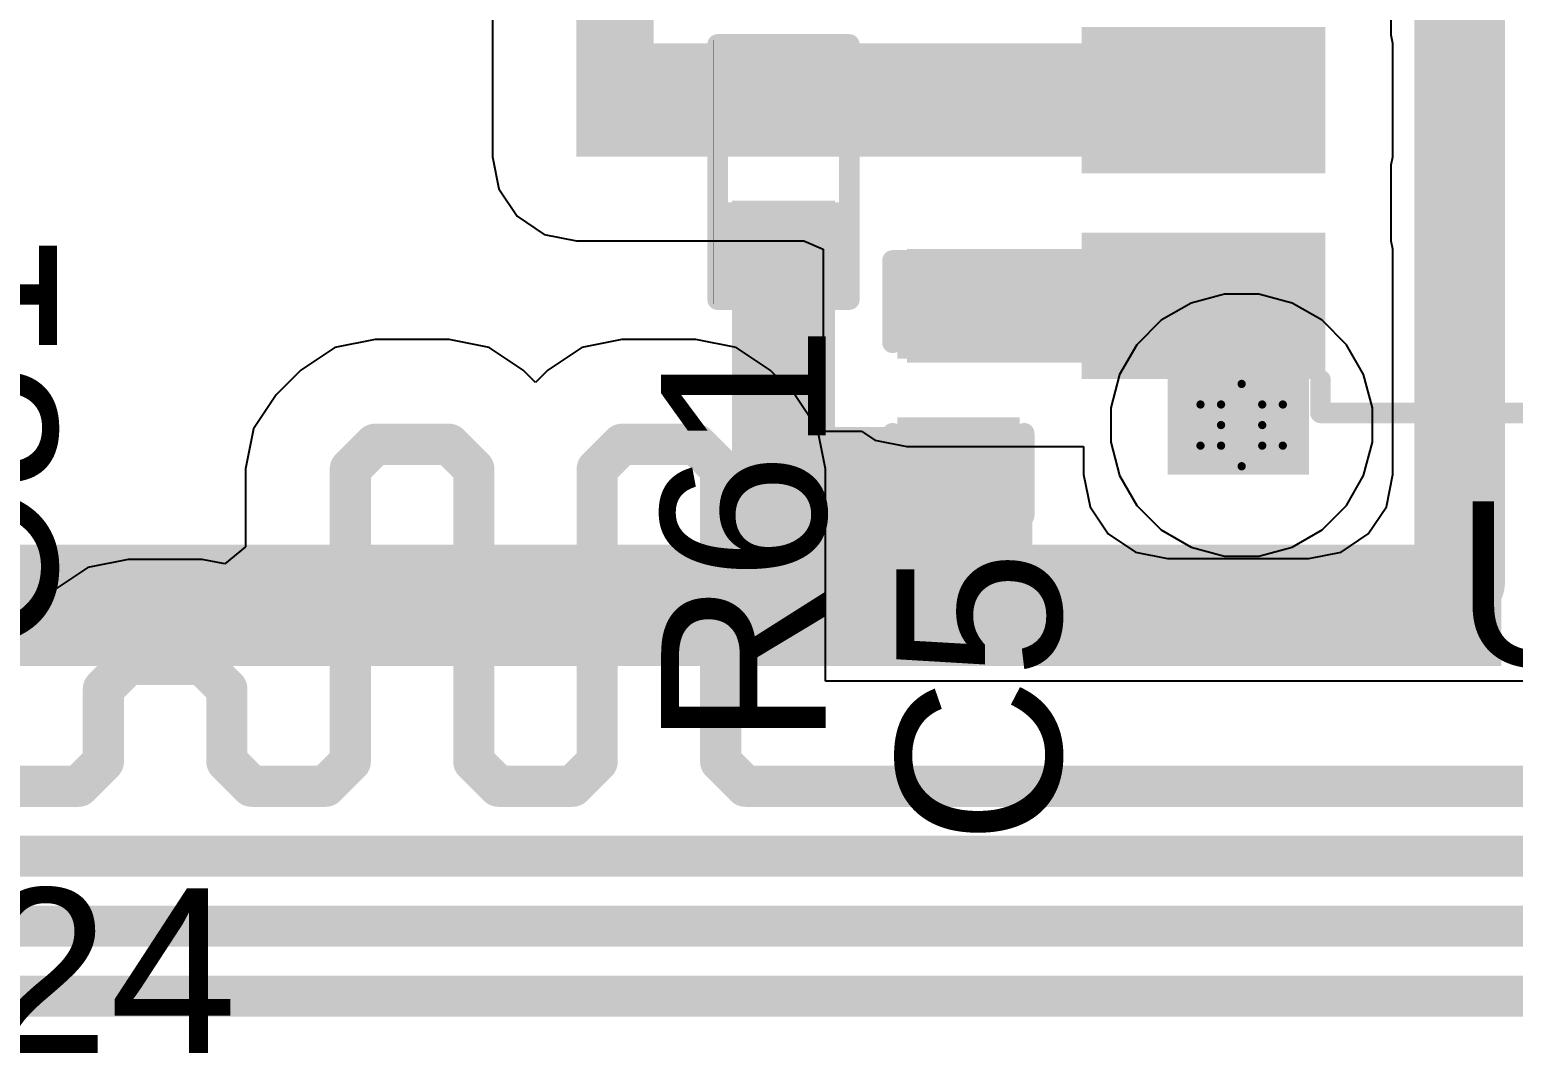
# Model space of a CAD drawing. Header units: inches. Extents: x -3 to 5437, y -3 to 5435.
# Drawn here: x 119.36 to 128.52, y 90.26 to 96.59 of the extents above; entities that cross this region are included whole.
import ezdxf

# ---------------------------------------------------------------- set-up
doc = ezdxf.new("R2010")
doc.units = ezdxf.units.IN
for name, color, linetype in [('Bottom Layer', 5, 'Continuous'), ('Bottom Solder', 6, 'Continuous'), ('Drill Drawing', 1, 'Continuous'), ('GND', 16, 'Continuous'), ('PWR', 76, 'Continuous'), ('Top Layer', 1, 'Continuous'), ('Top Overlay', 2, 'Continuous'), ('Top Paste', 8, 'Continuous'), ('Top Solder', 216, 'Continuous'), ('Via Holes', 16, 'Continuous')]:
    doc.layers.add(name, color=color, linetype=linetype)
doc.styles.add('Arial', font='', dxfattribs={"height": 0.2})
doc.styles.get('Arial').set_extended_font_data('Arial')

# ---------------------------------------------------------------- blocks, each defined once
blk = doc.blocks.new('SOP_8_103')
at = {"layer": 'Top Layer'}
for points in [[(-3.4, 2.255), (-2.1, 2.255), (-2.1, 1.555), (-3.4, 1.555)], [(2.1, 2.255), (3.4, 2.255), (3.4, 1.555), (2.1, 1.555)], [(-3.4, 0.985), (-2.1, 0.985), (-2.1, 0.285), (-3.4, 0.285)], [(2.1, 0.985), (3.4, 0.985), (3.4, 0.285), (2.1, 0.285)], [(-3.4, -0.285), (-2.1, -0.285), (-2.1, -0.985), (-3.4, -0.985)], [(2.1, -0.285), (3.4, -0.285), (3.4, -0.985), (2.1, -0.985)], [(-3.4, -1.555), (-2.1, -1.555), (-2.1, -2.255), (-3.4, -2.255)], [(2.1, -1.555), (3.4, -1.555), (3.4, -2.255), (2.1, -2.255)]]:
    blk.add_hatch(color=1, dxfattribs=at).paths.add_polyline_path(points)
at = {"layer": 'Top Overlay'}
blk.add_hatch(color=2, dxfattribs=at).paths.add_polyline_path([(-1.9812, 1.4732), (-1.7018, 1.4732), (-1.7018, 2.1336), (-1.9812, 2.1336)])
at = {"layer": 'Top Paste'}
for points in [[(-3.4, 2.255), (-2.1, 2.255), (-2.1, 1.555), (-3.4, 1.555)], [(2.1, 2.255), (3.4, 2.255), (3.4, 1.555), (2.1, 1.555)], [(-3.4, 0.985), (-2.1, 0.985), (-2.1, 0.285), (-3.4, 0.285)], [(2.1, 0.985), (3.4, 0.985), (3.4, 0.285), (2.1, 0.285)], [(-3.4, -0.285), (-2.1, -0.285), (-2.1, -0.985), (-3.4, -0.985)], [(2.1, -0.285), (3.4, -0.285), (3.4, -0.985), (2.1, -0.985)], [(-3.4, -1.555), (-2.1, -1.555), (-2.1, -2.255), (-3.4, -2.255)], [(2.1, -1.555), (3.4, -1.555), (3.4, -2.255), (2.1, -2.255)]]:
    blk.add_hatch(color=8, dxfattribs=at).paths.add_polyline_path(points)
at = {"layer": 'Top Solder'}
for points in [[(-3.5016, 2.3566), (-1.9984, 2.3566), (-1.9984, 1.4534), (-3.5016, 1.4534)], [(1.9984, 2.3566), (3.5016, 2.3566), (3.5016, 1.4534), (1.9984, 1.4534)], [(-3.5016, 1.0866), (-1.9984, 1.0866), (-1.9984, 0.1834), (-3.5016, 0.1834)], [(1.9984, 1.0866), (3.5016, 1.0866), (3.5016, 0.1834), (1.9984, 0.1834)], [(-3.5016, -0.1834), (-1.9984, -0.1834), (-1.9984, -1.0866), (-3.5016, -1.0866)], [(1.9984, -0.1834), (3.5016, -0.1834), (3.5016, -1.0866), (1.9984, -1.0866)], [(-3.5016, -1.4534), (-1.9984, -1.4534), (-1.9984, -2.3566), (-3.5016, -2.3566)], [(1.9984, -1.4534), (3.5016, -1.4534), (3.5016, -2.3566), (1.9984, -2.3566)]]:
    blk.add_hatch(color=216, dxfattribs=at).paths.add_polyline_path(points)
at = {"layer": 'Top Overlay'}
for points in [[(2.0284, 2.5654, 0.127, 0.127, 0), (-2.0356, 2.5654, 0.127, 0.127, 0)], [(-2.0356, 2.5654, 0.127, 0.127, 0), (-2.0356, 2.3622, 0.127, 0.127, 0)], [(2.0284, 2.5654, 0.127, 0.127, 0), (2.0284, 2.3622, 0.127, 0.127, 0)], [(-3.5596, 1.905, 0.127, 0.127, 0), (-3.6866, 2.032, 0.127, 0.127, 0)], [(-3.6866, 2.032, 0.127, 0.127, 0), (-3.6866, 1.778, 0.127, 0.127, 0)], [(-3.5596, 1.905, 0.127, 0.127, 0), (-3.6866, 1.778, 0.127, 0.127, 0)], [(-2.0356, -2.3622, 0.127, 0.127, 0), (-2.0356, -2.5654, 0.127, 0.127, 0)], [(2.0284, -2.3622, 0.127, 0.127, 0), (2.0284, -2.5654, 0.127, 0.127, 0)], [(2.0284, -2.5654, 0.127, 0.127, 0), (-2.0356, -2.5654, 0.127, 0.127, 0)]]:
    blk.add_lwpolyline(points, format="xyseb", dxfattribs=at)
for points in [[(-2.0673, 2.5654, 0.0635, 0.0635, 1), (-2.0038, 2.5654, 0.0635, 0.0635, 1)], [(-2.0673, 2.5654, 0.0635, 0.0635, 1), (-2.0038, 2.5654, 0.0635, 0.0635, 1)], [(1.9967, 2.5654, 0.0635, 0.0635, 1), (2.0602, 2.5654, 0.0635, 0.0635, 1)], [(1.9967, 2.5654, 0.0635, 0.0635, 1), (2.0602, 2.5654, 0.0635, 0.0635, 1)], [(-2.0673, 2.3622, 0.0635, 0.0635, 1), (-2.0038, 2.3622, 0.0635, 0.0635, 1)], [(1.9967, 2.3622, 0.0635, 0.0635, 1), (2.0602, 2.3622, 0.0635, 0.0635, 1)], [(-3.7183, 2.032, 0.0635, 0.0635, 1), (-3.6548, 2.032, 0.0635, 0.0635, 1)], [(-3.7183, 2.032, 0.0635, 0.0635, 1), (-3.6548, 2.032, 0.0635, 0.0635, 1)], [(-3.5913, 1.905, 0.0635, 0.0635, 1), (-3.5278, 1.905, 0.0635, 0.0635, 1)], [(-3.5913, 1.905, 0.0635, 0.0635, 1), (-3.5278, 1.905, 0.0635, 0.0635, 1)], [(-3.7183, 1.778, 0.0635, 0.0635, 1), (-3.6548, 1.778, 0.0635, 0.0635, 1)], [(-3.7183, 1.778, 0.0635, 0.0635, 1), (-3.6548, 1.778, 0.0635, 0.0635, 1)], [(-2.0673, -2.3622, 0.0635, 0.0635, 1), (-2.0038, -2.3622, 0.0635, 0.0635, 1)], [(1.9967, -2.3622, 0.0635, 0.0635, 1), (2.0602, -2.3622, 0.0635, 0.0635, 1)], [(-2.0673, -2.5654, 0.0635, 0.0635, 1), (-2.0038, -2.5654, 0.0635, 0.0635, 1)], [(-2.0673, -2.5654, 0.0635, 0.0635, 1), (-2.0038, -2.5654, 0.0635, 0.0635, 1)], [(1.9967, -2.5654, 0.0635, 0.0635, 1), (2.0602, -2.5654, 0.0635, 0.0635, 1)], [(1.9967, -2.5654, 0.0635, 0.0635, 1), (2.0602, -2.5654, 0.0635, 0.0635, 1)]]:
    blk.add_lwpolyline(points, format="xyseb", close=True, dxfattribs=at)
blk = doc.blocks.new('R___0402_108')
at = {"layer": 'Top Layer'}
for points in [[(-0.6985, -0.3175), (-0.6985, 0.3175), (-0.2413, 0.3175), (-0.2413, -0.3175)], [(0.2413, -0.3175), (0.2413, 0.3175), (0.6985, 0.3175), (0.6985, -0.3175)]]:
    blk.add_hatch(color=1, dxfattribs=at).paths.add_polyline_path(points)
at = {"layer": 'Top Paste'}
for points in [[(-0.6985, -0.3175), (-0.6985, 0.3175), (-0.2413, 0.3175), (-0.2413, -0.3175)], [(0.2413, -0.3175), (0.2413, 0.3175), (0.6985, 0.3175), (0.6985, -0.3175)]]:
    blk.add_hatch(color=8, dxfattribs=at).paths.add_polyline_path(points)
at = {"layer": 'Top Solder'}
for points in [[(-0.7535, -0.3725), (-0.7535, 0.3725), (-0.1863, 0.3725), (-0.1863, -0.3725)], [(0.1863, -0.3725), (0.1863, 0.3725), (0.7535, 0.3725), (0.7535, -0.3725)]]:
    blk.add_hatch(color=216, dxfattribs=at).paths.add_polyline_path(points)
at = {"layer": 'Top Overlay'}
for points in [[(-0.7874, -0.4064, 0.127, 0.127, 0), (-0.7874, 0.4064, 0.127, 0.127, 0)], [(0.7874, 0.4064, 0.127, 0.127, 0), (-0.7874, 0.4064, 0.127, 0.127, 0)], [(0.7874, -0.4064, 0.127, 0.127, 0), (0.7874, 0.4064, 0.127, 0.127, 0)], [(0.7874, -0.4064, 0.127, 0.127, 0), (-0.7874, -0.4064, 0.127, 0.127, 0)], [(0.8128, -0.4318, 0.00323, 0.00323, 0), (-0.8128, -0.4318, 0.00323, 0.00323, 0)]]:
    blk.add_lwpolyline(points, format="xyseb", dxfattribs=at)
for points in [[(-0.8191, 0.4064, 0.0635, 0.0635, 1), (-0.7556, 0.4064, 0.0635, 0.0635, 1)], [(-0.8191, 0.4064, 0.0635, 0.0635, 1), (-0.7556, 0.4064, 0.0635, 0.0635, 1)], [(0.7556, 0.4064, 0.0635, 0.0635, 1), (0.8191, 0.4064, 0.0635, 0.0635, 1)], [(0.7556, 0.4064, 0.0635, 0.0635, 1), (0.8191, 0.4064, 0.0635, 0.0635, 1)], [(-0.8191, -0.4064, 0.0635, 0.0635, 1), (-0.7556, -0.4064, 0.0635, 0.0635, 1)], [(-0.8191, -0.4064, 0.0635, 0.0635, 1), (-0.7556, -0.4064, 0.0635, 0.0635, 1)], [(0.7556, -0.4064, 0.0635, 0.0635, 1), (0.8191, -0.4064, 0.0635, 0.0635, 1)], [(0.7556, -0.4064, 0.0635, 0.0635, 1), (0.8191, -0.4064, 0.0635, 0.0635, 1)], [(-0.8136, -0.4318, 0.00161, 0.00161, 1), (-0.812, -0.4318, 0.00161, 0.00161, 1)], [(0.812, -0.4318, 0.00161, 0.00161, 1), (0.8136, -0.4318, 0.00161, 0.00161, 1)]]:
    blk.add_lwpolyline(points, format="xyseb", close=True, dxfattribs=at)
blk = doc.blocks.new('C___0402_117')
at = {"layer": 'Top Layer'}
for points in [[(-0.6985, -0.3175), (-0.6985, 0.3175), (-0.2413, 0.3175), (-0.2413, -0.3175)], [(0.2413, -0.3175), (0.2413, 0.3175), (0.6985, 0.3175), (0.6985, -0.3175)]]:
    blk.add_hatch(color=1, dxfattribs=at).paths.add_polyline_path(points)
at = {"layer": 'Top Paste'}
for points in [[(-0.6985, -0.3175), (-0.6985, 0.3175), (-0.2413, 0.3175), (-0.2413, -0.3175)], [(0.2413, -0.3175), (0.2413, 0.3175), (0.6985, 0.3175), (0.6985, -0.3175)]]:
    blk.add_hatch(color=8, dxfattribs=at).paths.add_polyline_path(points)
at = {"layer": 'Top Solder'}
for points in [[(-0.7585, -0.3775), (-0.7585, 0.3775), (-0.1813, 0.3775), (-0.1813, -0.3775)], [(0.1813, -0.3775), (0.1813, 0.3775), (0.7585, 0.3775), (0.7585, -0.3775)]]:
    blk.add_hatch(color=216, dxfattribs=at).paths.add_polyline_path(points)
at = {"layer": 'Top Overlay'}
for points in [[(-0.7874, 0.4064, 0.127, 0.127, 0), (-0.2794, 0.4064, 0.127, 0.127, 0)], [(-0.7874, 0.4064, 0.127, 0.127, 0), (-0.7874, -0.4064, 0.127, 0.127, 0)], [(0.2794, 0.4064, 0.127, 0.127, 0), (0.7874, 0.4064, 0.127, 0.127, 0)], [(0.7874, 0.4064, 0.127, 0.127, 0), (0.7874, -0.4064, 0.127, 0.127, 0)], [(-0.7874, -0.4064, 0.127, 0.127, 0), (-0.2794, -0.4064, 0.127, 0.127, 0)], [(0.2794, -0.4064, 0.127, 0.127, 0), (0.7874, -0.4064, 0.127, 0.127, 0)]]:
    blk.add_lwpolyline(points, format="xyseb", dxfattribs=at)
for points in [[(-0.8191, 0.4064, 0.0635, 0.0635, 1), (-0.7556, 0.4064, 0.0635, 0.0635, 1)], [(-0.8191, 0.4064, 0.0635, 0.0635, 1), (-0.7556, 0.4064, 0.0635, 0.0635, 1)], [(-0.3111, 0.4064, 0.0635, 0.0635, 1), (-0.2477, 0.4064, 0.0635, 0.0635, 1)], [(0.2477, 0.4064, 0.0635, 0.0635, 1), (0.3111, 0.4064, 0.0635, 0.0635, 1)], [(0.7556, 0.4064, 0.0635, 0.0635, 1), (0.8191, 0.4064, 0.0635, 0.0635, 1)], [(0.7556, 0.4064, 0.0635, 0.0635, 1), (0.8191, 0.4064, 0.0635, 0.0635, 1)], [(-0.8191, -0.4064, 0.0635, 0.0635, 1), (-0.7556, -0.4064, 0.0635, 0.0635, 1)], [(-0.8191, -0.4064, 0.0635, 0.0635, 1), (-0.7556, -0.4064, 0.0635, 0.0635, 1)], [(-0.3111, -0.4064, 0.0635, 0.0635, 1), (-0.2477, -0.4064, 0.0635, 0.0635, 1)], [(0.2477, -0.4064, 0.0635, 0.0635, 1), (0.3111, -0.4064, 0.0635, 0.0635, 1)], [(0.7556, -0.4064, 0.0635, 0.0635, 1), (0.8191, -0.4064, 0.0635, 0.0635, 1)], [(0.7556, -0.4064, 0.0635, 0.0635, 1), (0.8191, -0.4064, 0.0635, 0.0635, 1)]]:
    blk.add_lwpolyline(points, format="xyseb", close=True, dxfattribs=at)

msp = doc.modelspace()

# ---------------------------------------------------------------- hatches: boundary and pattern name
at = {"layer": 'Bottom Layer'}
h = msp.add_hatch(color=5, dxfattribs=at)
edge = h.paths.add_edge_path()
edge.add_arc((126.8442, 94.1466), 0.3, 0, 360)
at = {"layer": 'Bottom Solder'}
h = msp.add_hatch(color=6, dxfattribs=at)
edge = h.paths.add_edge_path()
edge.add_arc((126.8442, 94.1466), 0.15, 0, 360)
at = {"layer": 'GND'}
h = msp.add_hatch(color=16, dxfattribs=at)
edge = h.paths.add_edge_path()
edge.add_arc((126.8442, 94.1466), 0.3, 0, 360)
at = {"layer": 'PWR'}
h = msp.add_hatch(color=76, dxfattribs=at)
edge = h.paths.add_edge_path()
edge.add_arc((126.8442, 94.1466), 0.3, 0, 360)
at = {"layer": 'Top Layer'}
for points in [[(122.7381, 95.8021), (123.2154, 95.8021), (123.2154, 100.0261), (122.7381, 100.0261)], [(127.2594, 96.5021), (122.8344, 96.5021), (122.8344, 95.8021), (127.2594, 95.8021)], [(123.6988, 93.6767), (124.3338, 93.6767), (124.3338, 95.5304), (123.6988, 95.5304)], [(127.2594, 95.2321), (124.7783, 95.2321), (124.7783, 94.5321), (127.2594, 94.5321)], [(126.387, 93.8412), (127.2594, 93.8412), (127.2594, 94.7429), (126.387, 94.7429)], [(125.5525, 93.1681), (125.5525, 94.1339), (123.6988, 94.1339), (123.6988, 93.1681)], [(117.1045, 92.6601), (128.4478, 92.6601), (128.4478, 93.4089), (117.1045, 93.4089)]]:
    msp.add_hatch(color=1, dxfattribs=at).paths.add_polyline_path(points)
h = msp.add_hatch(color=1, dxfattribs=at)
edge = h.paths.add_edge_path()
edge.add_arc((126.8442, 94.1466), 0.3, 0, 360)
at = {"layer": 'Top Solder'}
h = msp.add_hatch(color=216, dxfattribs=at)
edge = h.paths.add_edge_path()
edge.add_arc((126.8442, 94.1466), 0.15, 0, 360)
at = {"layer": 'Via Holes'}
h = msp.add_hatch(color=7, dxfattribs=at)
edge = h.paths.add_edge_path()
edge.add_arc((126.8442, 94.1466), 0.15, 0, 360)

# ---------------------------------------------------------------- linework, layer by layer
at = {"layer": 'Bottom Layer'}
for p, q in [((126.5324, 94.8995), (126.3481, 94.7931)), ((126.7379, 94.9546), (126.5324, 94.8995)), ((126.9506, 94.9546), (126.7379, 94.9546)), ((127.1561, 94.8995), (126.9506, 94.9546)), ((127.3404, 94.7931), (127.1561, 94.8995)), ((126.3481, 94.7931), (126.1977, 94.6427)), ((127.4908, 94.6427), (127.3404, 94.7931)), ((121.2474, 94.6261), (121.0374, 94.4858)), ((121.4952, 94.6754), (121.2474, 94.6261)), ((121.9524, 94.6754), (121.4952, 94.6754)), ((122.2001, 94.6261), (121.9524, 94.6754)), ((122.4102, 94.4858), (122.2001, 94.6261)), ((122.7714, 94.6261), (122.5614, 94.4858)), ((123.0192, 94.6754), (122.7714, 94.6261)), ((123.4764, 94.6754), (123.0192, 94.6754)), ((123.7241, 94.6261), (123.4764, 94.6754)), ((123.9342, 94.4858), (123.7241, 94.6261)), ((126.1977, 94.6427), (126.0913, 94.4585)), ((127.5972, 94.4585), (127.4908, 94.6427)), ((121.0374, 94.4858), (120.885, 94.3334)), ((122.4858, 94.4102), (122.4102, 94.4858)), ((122.5614, 94.4858), (122.4858, 94.4102)), ((124.0866, 94.3334), (123.9342, 94.4858)), ((126.0913, 94.4585), (126.0362, 94.253)), ((127.6522, 94.253), (127.5972, 94.4585)), ((120.885, 94.3334), (120.7446, 94.1233)), ((124.2269, 94.1233), (124.0866, 94.3334)), ((126.0362, 94.253), (126.0362, 94.0402)), ((127.6522, 94.0402), (127.6522, 94.253)), ((120.7446, 94.1233), (120.6953, 93.8756)), ((124.2762, 93.8756), (124.2269, 94.1233)), ((126.0362, 94.0402), (126.0913, 93.8347)), ((127.5972, 93.8347), (127.6522, 94.0402)), ((120.6953, 93.8756), (120.6953, 93.3943)), ((124.2762, 92.5652), (124.2762, 93.8756)), ((126.0913, 93.8347), (126.1977, 93.6505)), ((127.4908, 93.6505), (127.5972, 93.8347)), ((126.1977, 93.6505), (126.3481, 93.5)), ((127.3404, 93.5), (127.4908, 93.6505)), ((126.3481, 93.5), (126.5324, 93.3936)), ((127.1561, 93.3936), (127.3404, 93.5)), ((119.9712, 93.3179), (119.7234, 93.2686)), ((120.4284, 93.3179), (119.9712, 93.3179)), ((120.5683, 93.2901), (120.4284, 93.3179)), ((120.6953, 93.3943), (120.5683, 93.2901)), ((126.5324, 93.3936), (126.7379, 93.3386)), ((126.7379, 93.3386), (126.9506, 93.3386)), ((126.9506, 93.3386), (127.1561, 93.3936)), ((119.7234, 93.2686), (119.5134, 93.1283)), ((119.5134, 93.1283), (119.361, 92.9759)), ((138.1185, 92.5652), (124.2762, 92.5652))]:
    msp.add_line(p, q, dxfattribs=at)
for points in [[(121.3428, 93.8756, 0.254, 0.254, 0), (121.4952, 94.028, 0.254, 0.254, 0)], [(121.4952, 94.028, 0.254, 0.254, 0), (121.9524, 94.028, 0.254, 0.254, 0)], [(121.9524, 94.028, 0.254, 0.254, 0), (122.1048, 93.8756, 0.254, 0.254, 0)], [(122.8668, 93.8756, 0.254, 0.254, 0), (123.0192, 94.028, 0.254, 0.254, 0)], [(123.0192, 94.028, 0.254, 0.254, 0), (123.4764, 94.028, 0.254, 0.254, 0)], [(123.4764, 94.028, 0.254, 0.254, 0), (123.6288, 93.8756, 0.254, 0.254, 0)], [(121.3428, 92.0701, 0.254, 0.254, 0), (121.3428, 93.8756, 0.254, 0.254, 0)], [(122.1048, 92.0701, 0.254, 0.254, 0), (122.1048, 93.8756, 0.254, 0.254, 0)], [(122.8668, 92.0701, 0.254, 0.254, 0), (122.8668, 93.8756, 0.254, 0.254, 0)], [(123.6288, 92.0701, 0.254, 0.254, 0), (123.6288, 93.8756, 0.254, 0.254, 0)], [(119.8188, 92.5181, 0.254, 0.254, 0), (119.9712, 92.6705, 0.254, 0.254, 0)], [(119.9712, 92.6705, 0.254, 0.254, 0), (120.4284, 92.6705, 0.254, 0.254, 0)], [(120.4284, 92.6705, 0.254, 0.254, 0), (120.5808, 92.5181, 0.254, 0.254, 0)], [(119.8188, 92.0701, 0.254, 0.254, 0), (119.8188, 92.5181, 0.254, 0.254, 0)], [(120.5808, 92.0701, 0.254, 0.254, 0), (120.5808, 92.5181, 0.254, 0.254, 0)], [(119.6664, 91.9177, 0.254, 0.254, 0), (119.8188, 92.0701, 0.254, 0.254, 0)], [(120.5808, 92.0701, 0.254, 0.254, 0), (120.7332, 91.9177, 0.254, 0.254, 0)], [(121.1904, 91.9177, 0.254, 0.254, 0), (121.3428, 92.0701, 0.254, 0.254, 0)], [(122.1048, 92.0701, 0.254, 0.254, 0), (122.2572, 91.9177, 0.254, 0.254, 0)], [(122.7144, 91.9177, 0.254, 0.254, 0), (122.8668, 92.0701, 0.254, 0.254, 0)], [(123.6288, 92.0701, 0.254, 0.254, 0), (123.7812, 91.9177, 0.254, 0.254, 0)], [(118.7798, 91.9177, 0.254, 0.254, 0), (119.6664, 91.9177, 0.254, 0.254, 0)], [(120.7332, 91.9177, 0.254, 0.254, 0), (121.1904, 91.9177, 0.254, 0.254, 0)], [(122.2572, 91.9177, 0.254, 0.254, 0), (122.7144, 91.9177, 0.254, 0.254, 0)], [(123.7812, 91.9177, 0.254, 0.254, 0), (124.6702, 91.9177, 0.254, 0.254, 0)], [(124.6702, 91.9177, 0.254, 0.254, 0), (138.1185, 91.9177, 0.254, 0.254, 0)], [(109.9976, 91.4859, 0.254, 0.254, 0), (137.9397, 91.4859, 0.254, 0.254, 0)], [(109.8187, 91.0541, 0.254, 0.254, 0), (137.7608, 91.0541, 0.254, 0.254, 0)], [(109.6399, 90.6223, 0.254, 0.254, 0), (137.582, 90.6223, 0.254, 0.254, 0)]]:
    msp.add_lwpolyline(points, format="xyseb", dxfattribs=at)
for points in [[(121.4317, 94.028, 0.127, 0.127, 1), (121.5587, 94.028, 0.127, 0.127, 1)], [(121.4317, 94.028, 0.127, 0.127, 1), (121.5587, 94.028, 0.127, 0.127, 1)], [(121.8889, 94.028, 0.127, 0.127, 1), (122.0159, 94.028, 0.127, 0.127, 1)], [(121.8889, 94.028, 0.127, 0.127, 1), (122.0159, 94.028, 0.127, 0.127, 1)], [(122.9557, 94.028, 0.127, 0.127, 1), (123.0827, 94.028, 0.127, 0.127, 1)], [(122.9557, 94.028, 0.127, 0.127, 1), (123.0827, 94.028, 0.127, 0.127, 1)], [(123.4129, 94.028, 0.127, 0.127, 1), (123.5399, 94.028, 0.127, 0.127, 1)], [(123.4129, 94.028, 0.127, 0.127, 1), (123.5399, 94.028, 0.127, 0.127, 1)], [(121.2793, 93.8756, 0.127, 0.127, 1), (121.4063, 93.8756, 0.127, 0.127, 1)], [(121.2793, 93.8756, 0.127, 0.127, 1), (121.4063, 93.8756, 0.127, 0.127, 1)], [(122.0413, 93.8756, 0.127, 0.127, 1), (122.1683, 93.8756, 0.127, 0.127, 1)], [(122.0413, 93.8756, 0.127, 0.127, 1), (122.1683, 93.8756, 0.127, 0.127, 1)], [(122.8033, 93.8756, 0.127, 0.127, 1), (122.9303, 93.8756, 0.127, 0.127, 1)], [(122.8033, 93.8756, 0.127, 0.127, 1), (122.9303, 93.8756, 0.127, 0.127, 1)], [(123.5653, 93.8756, 0.127, 0.127, 1), (123.6923, 93.8756, 0.127, 0.127, 1)], [(123.5653, 93.8756, 0.127, 0.127, 1), (123.6923, 93.8756, 0.127, 0.127, 1)], [(119.9077, 92.6705, 0.127, 0.127, 1), (120.0347, 92.6705, 0.127, 0.127, 1)], [(119.9077, 92.6705, 0.127, 0.127, 1), (120.0347, 92.6705, 0.127, 0.127, 1)], [(120.3649, 92.6705, 0.127, 0.127, 1), (120.4919, 92.6705, 0.127, 0.127, 1)], [(120.3649, 92.6705, 0.127, 0.127, 1), (120.4919, 92.6705, 0.127, 0.127, 1)], [(119.7553, 92.5181, 0.127, 0.127, 1), (119.8823, 92.5181, 0.127, 0.127, 1)], [(119.7553, 92.5181, 0.127, 0.127, 1), (119.8823, 92.5181, 0.127, 0.127, 1)], [(120.5173, 92.5181, 0.127, 0.127, 1), (120.6443, 92.5181, 0.127, 0.127, 1)], [(120.5173, 92.5181, 0.127, 0.127, 1), (120.6443, 92.5181, 0.127, 0.127, 1)], [(119.7553, 92.0701, 0.127, 0.127, 1), (119.8823, 92.0701, 0.127, 0.127, 1)], [(119.7553, 92.0701, 0.127, 0.127, 1), (119.8823, 92.0701, 0.127, 0.127, 1)], [(120.5173, 92.0701, 0.127, 0.127, 1), (120.6443, 92.0701, 0.127, 0.127, 1)], [(120.5173, 92.0701, 0.127, 0.127, 1), (120.6443, 92.0701, 0.127, 0.127, 1)], [(121.2793, 92.0701, 0.127, 0.127, 1), (121.4063, 92.0701, 0.127, 0.127, 1)], [(121.2793, 92.0701, 0.127, 0.127, 1), (121.4063, 92.0701, 0.127, 0.127, 1)], [(122.0413, 92.0701, 0.127, 0.127, 1), (122.1683, 92.0701, 0.127, 0.127, 1)], [(122.0413, 92.0701, 0.127, 0.127, 1), (122.1683, 92.0701, 0.127, 0.127, 1)], [(122.8033, 92.0701, 0.127, 0.127, 1), (122.9303, 92.0701, 0.127, 0.127, 1)], [(122.8033, 92.0701, 0.127, 0.127, 1), (122.9303, 92.0701, 0.127, 0.127, 1)], [(123.5653, 92.0701, 0.127, 0.127, 1), (123.6923, 92.0701, 0.127, 0.127, 1)], [(123.5653, 92.0701, 0.127, 0.127, 1), (123.6923, 92.0701, 0.127, 0.127, 1)], [(119.6029, 91.9177, 0.127, 0.127, 1), (119.7299, 91.9177, 0.127, 0.127, 1)], [(119.6029, 91.9177, 0.127, 0.127, 1), (119.7299, 91.9177, 0.127, 0.127, 1)], [(120.6697, 91.9177, 0.127, 0.127, 1), (120.7967, 91.9177, 0.127, 0.127, 1)], [(120.6697, 91.9177, 0.127, 0.127, 1), (120.7967, 91.9177, 0.127, 0.127, 1)], [(121.1269, 91.9177, 0.127, 0.127, 1), (121.2539, 91.9177, 0.127, 0.127, 1)], [(121.1269, 91.9177, 0.127, 0.127, 1), (121.2539, 91.9177, 0.127, 0.127, 1)], [(122.1937, 91.9177, 0.127, 0.127, 1), (122.3207, 91.9177, 0.127, 0.127, 1)], [(122.1937, 91.9177, 0.127, 0.127, 1), (122.3207, 91.9177, 0.127, 0.127, 1)], [(122.6509, 91.9177, 0.127, 0.127, 1), (122.7779, 91.9177, 0.127, 0.127, 1)], [(122.6509, 91.9177, 0.127, 0.127, 1), (122.7779, 91.9177, 0.127, 0.127, 1)], [(123.7177, 91.9177, 0.127, 0.127, 1), (123.8447, 91.9177, 0.127, 0.127, 1)], [(123.7177, 91.9177, 0.127, 0.127, 1), (123.8447, 91.9177, 0.127, 0.127, 1)], [(124.6067, 91.9177, 0.127, 0.127, 1), (124.7337, 91.9177, 0.127, 0.127, 1)], [(124.6067, 91.9177, 0.127, 0.127, 1), (124.7337, 91.9177, 0.127, 0.127, 1)]]:
    msp.add_lwpolyline(points, format="xyseb", close=True, dxfattribs=at)
at = {"layer": 'Drill Drawing'}
for points in [[(126.7172, 94.2736, 0.0508, 0.0508, 0), (126.8442, 94.4006, 0.0508, 0.0508, 0)], [(126.8442, 94.4006, 0.0508, 0.0508, 0), (126.9712, 94.2736, 0.0508, 0.0508, 0)], [(126.5902, 94.2736, 0.0508, 0.0508, 0), (126.7172, 94.1466, 0.0508, 0.0508, 0)], [(126.5902, 94.2736, 0.0508, 0.0508, 0), (126.7172, 94.2736, 0.0508, 0.0508, 0)], [(126.9712, 94.2736, 0.0508, 0.0508, 0), (127.0982, 94.2736, 0.0508, 0.0508, 0)], [(126.9712, 94.1466, 0.0508, 0.0508, 0), (127.0982, 94.2736, 0.0508, 0.0508, 0)], [(126.5902, 94.0196, 0.0508, 0.0508, 0), (126.7172, 94.1466, 0.0508, 0.0508, 0)], [(126.9712, 94.1466, 0.0508, 0.0508, 0), (127.0982, 94.0196, 0.0508, 0.0508, 0)], [(126.5902, 94.0196, 0.0508, 0.0508, 0), (126.7172, 94.0196, 0.0508, 0.0508, 0)], [(126.7172, 94.0196, 0.0508, 0.0508, 0), (126.8442, 93.8926, 0.0508, 0.0508, 0)], [(126.8442, 93.8926, 0.0508, 0.0508, 0), (126.9712, 94.0196, 0.0508, 0.0508, 0)], [(126.9712, 94.0196, 0.0508, 0.0508, 0), (127.0982, 94.0196, 0.0508, 0.0508, 0)]]:
    msp.add_lwpolyline(points, format="xyseb", dxfattribs=at)
for points in [[(126.8315, 94.4006, 0.0254, 0.0254, 1), (126.8569, 94.4006, 0.0254, 0.0254, 1)], [(126.8315, 94.4006, 0.0254, 0.0254, 1), (126.8569, 94.4006, 0.0254, 0.0254, 1)], [(126.5775, 94.2736, 0.0254, 0.0254, 1), (126.6029, 94.2736, 0.0254, 0.0254, 1)], [(126.5775, 94.2736, 0.0254, 0.0254, 1), (126.6029, 94.2736, 0.0254, 0.0254, 1)], [(126.7045, 94.2736, 0.0254, 0.0254, 1), (126.7299, 94.2736, 0.0254, 0.0254, 1)], [(126.7045, 94.2736, 0.0254, 0.0254, 1), (126.7299, 94.2736, 0.0254, 0.0254, 1)], [(126.9585, 94.2736, 0.0254, 0.0254, 1), (126.9839, 94.2736, 0.0254, 0.0254, 1)], [(126.9585, 94.2736, 0.0254, 0.0254, 1), (126.9839, 94.2736, 0.0254, 0.0254, 1)], [(127.0855, 94.2736, 0.0254, 0.0254, 1), (127.1109, 94.2736, 0.0254, 0.0254, 1)], [(127.0855, 94.2736, 0.0254, 0.0254, 1), (127.1109, 94.2736, 0.0254, 0.0254, 1)], [(126.7045, 94.1466, 0.0254, 0.0254, 1), (126.7299, 94.1466, 0.0254, 0.0254, 1)], [(126.7045, 94.1466, 0.0254, 0.0254, 1), (126.7299, 94.1466, 0.0254, 0.0254, 1)], [(126.9585, 94.1466, 0.0254, 0.0254, 1), (126.9839, 94.1466, 0.0254, 0.0254, 1)], [(126.9585, 94.1466, 0.0254, 0.0254, 1), (126.9839, 94.1466, 0.0254, 0.0254, 1)], [(126.5775, 94.0196, 0.0254, 0.0254, 1), (126.6029, 94.0196, 0.0254, 0.0254, 1)], [(126.5775, 94.0196, 0.0254, 0.0254, 1), (126.6029, 94.0196, 0.0254, 0.0254, 1)], [(126.7045, 94.0196, 0.0254, 0.0254, 1), (126.7299, 94.0196, 0.0254, 0.0254, 1)], [(126.7045, 94.0196, 0.0254, 0.0254, 1), (126.7299, 94.0196, 0.0254, 0.0254, 1)], [(126.9585, 94.0196, 0.0254, 0.0254, 1), (126.9839, 94.0196, 0.0254, 0.0254, 1)], [(126.9585, 94.0196, 0.0254, 0.0254, 1), (126.9839, 94.0196, 0.0254, 0.0254, 1)], [(127.0855, 94.0196, 0.0254, 0.0254, 1), (127.1109, 94.0196, 0.0254, 0.0254, 1)], [(127.0855, 94.0196, 0.0254, 0.0254, 1), (127.1109, 94.0196, 0.0254, 0.0254, 1)], [(126.8315, 93.8926, 0.0254, 0.0254, 1), (126.8569, 93.8926, 0.0254, 0.0254, 1)], [(126.8315, 93.8926, 0.0254, 0.0254, 1), (126.8569, 93.8926, 0.0254, 0.0254, 1)]]:
    msp.add_lwpolyline(points, format="xyseb", close=True, dxfattribs=at)
at = {"layer": 'GND'}
for p, q in [((126.5324, 94.8995), (126.3481, 94.7931)), ((126.7379, 94.9546), (126.5324, 94.8995)), ((126.9506, 94.9546), (126.7379, 94.9546)), ((127.1561, 94.8995), (126.9506, 94.9546)), ((127.3404, 94.7931), (127.1561, 94.8995)), ((126.3481, 94.7931), (126.1977, 94.6427)), ((127.4908, 94.6427), (127.3404, 94.7931)), ((126.1977, 94.6427), (126.0913, 94.4585)), ((127.5972, 94.4585), (127.4908, 94.6427)), ((126.0913, 94.4585), (126.0362, 94.253)), ((127.6522, 94.253), (127.5972, 94.4585)), ((126.0362, 94.253), (126.0362, 94.0402)), ((127.6522, 94.0402), (127.6522, 94.253)), ((126.0362, 94.0402), (126.0913, 93.8347)), ((127.5972, 93.8347), (127.6522, 94.0402)), ((126.0913, 93.8347), (126.1977, 93.6505)), ((127.4908, 93.6505), (127.5972, 93.8347)), ((126.1977, 93.6505), (126.3481, 93.5)), ((127.3404, 93.5), (127.4908, 93.6505)), ((126.3481, 93.5), (126.5324, 93.3936)), ((127.1561, 93.3936), (127.3404, 93.5)), ((126.5324, 93.3936), (126.7379, 93.3386)), ((126.7379, 93.3386), (126.9506, 93.3386)), ((126.9506, 93.3386), (127.1561, 93.3936))]:
    msp.add_line(p, q, dxfattribs=at)
at = {"layer": 'Top Layer'}
for p, q in [((122.2201, 100.0261), (122.2201, 95.8021)), ((127.7674, 96.5521), (127.7674, 97.022)), ((127.7773, 96.5021), (127.7674, 96.5521)), ((127.7773, 95.8021), (127.7773, 96.5021)), ((122.2201, 95.8021), (122.2595, 95.6038)), ((127.7674, 95.752), (127.7773, 95.8021)), ((127.7674, 95.2821), (127.7674, 95.752)), ((122.2595, 95.6038), (122.3718, 95.4358)), ((122.3718, 95.4358), (122.5399, 95.3235)), ((122.5399, 95.3235), (122.7381, 95.2841)), ((122.7381, 95.2841), (124.1412, 95.2841)), ((124.1412, 95.2841), (124.2603, 95.2321)), ((127.7773, 95.2321), (127.7674, 95.2821)), ((124.2603, 95.2321), (124.2603, 94.5321)), ((127.7773, 94.5321), (127.7773, 95.2321)), ((124.2603, 94.5321), (124.2703, 94.4821)), ((127.7773, 94.532), (127.7773, 94.5321)), ((127.7773, 93.8412), (127.7773, 94.532)), ((124.2703, 94.4821), (124.2703, 94.1085)), ((124.2703, 94.1085), (124.4978, 94.1085)), ((124.4978, 94.1085), (124.5801, 94.0535)), ((124.5801, 94.0535), (124.7783, 94.0141)), ((124.7783, 94.0141), (125.8691, 94.0141)), ((125.8691, 94.0141), (125.8691, 93.8412)), ((125.8691, 93.8412), (125.9085, 93.643)), ((127.7379, 93.643), (127.7773, 93.8412)), ((125.9085, 93.643), (126.0208, 93.4749)), ((127.6256, 93.4749), (127.7379, 93.643)), ((126.0208, 93.4749), (126.1888, 93.3626)), ((127.4576, 93.3626), (127.6256, 93.4749)), ((126.1888, 93.3626), (126.387, 93.3232)), ((126.387, 93.3232), (127.2594, 93.3232)), ((127.2594, 93.3232), (127.4576, 93.3626))]:
    msp.add_line(p, q, dxfattribs=at)
msp.add_lwpolyline([(128.1904, 93.1805, 0.5588, 0.5588, 0), (128.1904, 98.1199, 0.5588, 0.5588, 0)], format="xyseb", dxfattribs=at)
msp.add_lwpolyline([(128.0507, 93.1805, 0.2794, 0.2794, 1), (128.3301, 93.1805, 0.2794, 0.2794, 1)], format="xyseb", close=True, dxfattribs=at)

# ---------------------------------------------------------------- block references
for name, p, rotation in [('SOP_8_103', (129.3594, 96.7871), 180), ('R___0402_108', (124.0163, 95.7081), 270), ('C___0402_117', (125.0958, 94.3752), 90)]:
    msp.add_blockref(name, p, dxfattribs=dict(rotation=rotation))

# ---------------------------------------------------------------- texts
at = {"layer": 'Top Overlay', "style": 'Arial'}
for s, p in [('C51', (119.5322, 92.7188)), ('R61', (124.2772, 92.1609)), ('C5', (125.7298, 91.5588))]:
    msp.add_text(s, height=1.016, rotation=90, dxfattribs=at).set_placement(p)
for s, p in [('U24', (128.1604, 92.6594)), ('J24', (118.356, 90.2718))]:
    msp.add_text(s, height=1.016, dxfattribs=at).set_placement(p)

doc.saveas('drawing.dxf')
